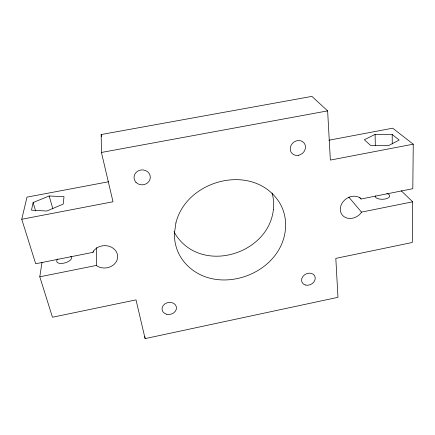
<?xml version="1.0" encoding="UTF-8"?>
<svg xmlns="http://www.w3.org/2000/svg" width="435" height="435" viewBox="0 0 435 435"><rect width="100%" height="100%" fill="white"/><g stroke="black" fill="none" stroke-linecap="round" stroke-linejoin="round"><path stroke-width="0.65" d="M93.617 250.979A13.05 11.179 -3.2 0 1 111.616 247.292A13.05 11.179 -3.2 0 1 115.623 262.658A13.05 11.179 -3.2 0 1 97.636 266.389L96.45 265.415L96.505 247.645M401.184 190.742L412.69 201.813L412.293 242.485L335.815 258.374L337.973 297.328L145.105 338.615L136.019 299.878L52.461 317.235L39.792 276.812L41.994 262.381M328.876 140.222L392.691 128.194L413.25 144.186L412.815 188.698L361.039 199.002L359.75 197.539M108.728 181.727L26.981 197.142L21.75 219.262L35.692 263.746L93.03 252.338L93.036 251.778M33.103 202.547L31.489 210.159L46.735 211.035L63.173 204.118L64.01 196.685L49.182 195.984L33.103 202.547L35.626 210.948M273.403 209.409C268.808 253.578 204.564 273.816 177.464 237.282A52.869 46.98 -21.8 0 1 174.016 231.676M93.03 252.338L93.634 250.99M412.69 201.813L361.463 212.117L360.669 213.422A12.495 10.38 -36.3 0 1 344.118 216.755A12.495 10.38 -36.3 0 1 343.394 201.334A12.495 10.38 -36.3 0 1 360.164 198.001L361.039 199.002M375.09 134.388L364.345 139.766L370.68 145.491L388.401 145.698L399.161 140.059L392.196 134.486L375.09 134.388L375.318 145.801M39.792 276.812L96.45 265.415M21.75 219.262L113.002 201.764L101.437 152.457L101.165 134.529L311.911 96.385L327.631 110.887L330.361 160.08L413.25 144.186M101.437 152.457L327.631 110.887M348.843 197.126L361.463 212.117M49.182 195.984L52.836 208.795M101.165 134.529L101.621 136.498M144.888 336.603L145.105 338.615M392.196 134.486L392.256 143.963M272.082 193.064A52.869 46.98 -21.8 0 1 273.403 209.409M386.862 193.466A7.286 3.181 -1.4 0 1 388.906 197.43A7.286 3.181 -1.4 0 1 380.212 199.159A7.286 3.181 -1.4 0 1 375.236 195.777M70.736 256.356A7.689 3.502 -15.9 0 1 68.681 261.359A7.689 3.502 -15.9 0 1 59.068 263.273A7.689 3.502 -15.9 0 1 57.893 258.907M175.919 222.899L174.462 232.959A56.517 49.258 -21.8 0 0 182.917 260.429C212.073 298.519 279.754 276.807 285.317 230.463A56.517 49.258 -21.8 0 0 279.428 202.514C253.953 162.288 186.8 178.964 175.919 222.899M135.976 182.325A8.145 7.482 -5.3 0 0 149.836 179.769A8.145 7.482 -5.3 0 0 140.684 170.031A8.145 7.482 -5.3 0 0 135.976 182.325M298.405 155.311A7.988 7.09 -39.5 0 0 304.179 143.099A7.988 7.09 -39.5 0 0 290.988 145.518A7.988 7.09 -39.5 0 0 298.405 155.311M166.714 314.266A7.286 6.003 -12.3 0 0 176.392 306.969A7.286 6.003 -12.3 0 0 164.669 304.07A7.286 6.003 -12.3 0 0 166.714 314.266M305.37 285.012A7.096 5.769 -27.4 0 0 315.228 277.791A7.096 5.769 -27.4 0 0 304.609 274.779A7.096 5.769 -27.4 0 0 305.37 285.012"/></g></svg>
